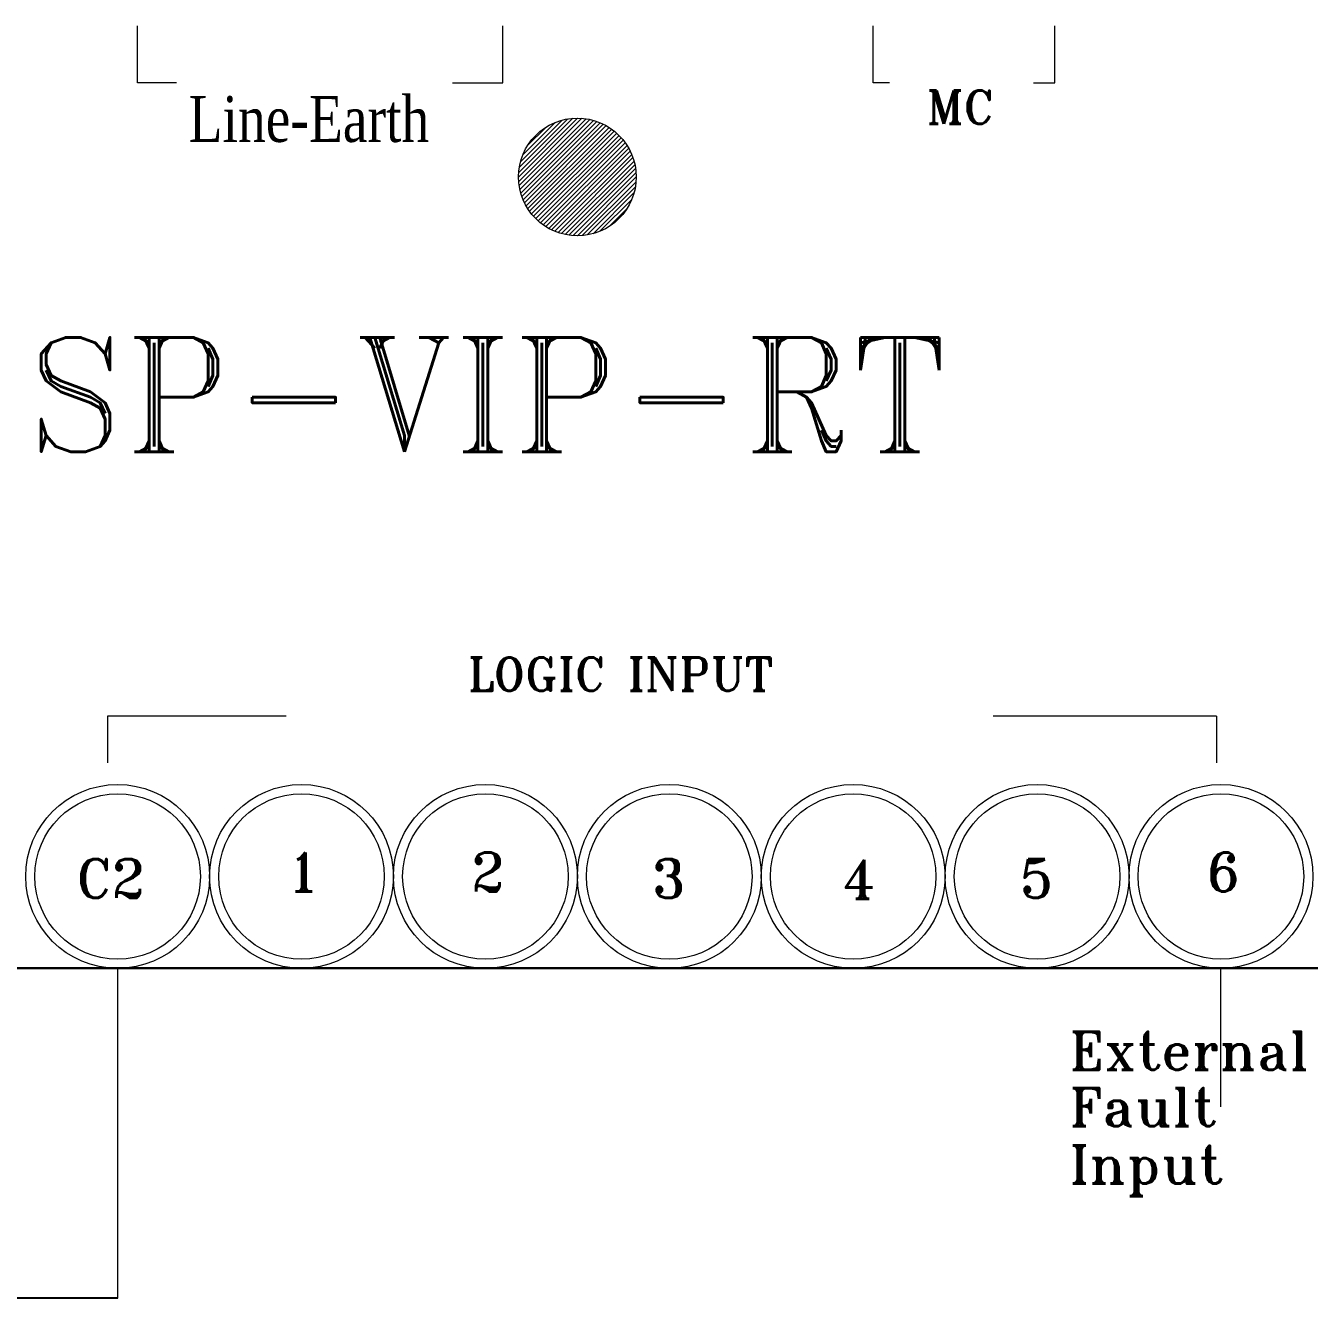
# Model space of a CAD drawing. Header units: millimetres. Extents: x 107 to 2900, y 85 to 3996.
# Drawn here: x 1345.4 to 1453.9, y 2897.8 to 3005.4 of the extents above; entities that cross this region are included whole.
import ezdxf

# ---------------------------------------------------------------- set-up
doc = ezdxf.new("R2010")
doc.units = ezdxf.units.MM
doc.layers.add('70', color=7, linetype='Continuous')
doc.styles.add('SS', font='batang.ttc', dxfattribs={"width": 0.8})
doc.styles.add('STYLE2', font='romant.shx')

msp = doc.modelspace()

# ---------------------------------------------------------------- hatches: boundary and pattern name
at = {"layer": '70', "lineweight": 20}
h = msp.add_hatch(dxfattribs=at)
h.set_pattern_fill('ANSI31', color=3, scale=2.15937, style=0)
h.set_pattern_definition([(45, (-10007.1576, 56336.1284), (-0.1908631764, 0.1908631764), [])])
h.paths.add_polyline_path([(1396.962, 2992.589, 1), (1387.014, 2992.589, 1)])

# ---------------------------------------------------------------- linework, layer by layer
at = {"color": 7, "lineweight": 30}
msp.add_line((1226.755, 2925.717), (1557.222, 2925.717), dxfattribs=at)
msp.add_line((1353.135, 2897.796), (1262.28, 2897.796))
at = {"color": 3, "lineweight": 15}
msp.add_circle((1391.988, 2992.589), 4.974, dxfattribs=at)
at = {"color": 7, "lineweight": 15}
for centre, radius in [((1353.128, 2933.46), 7.772), ((1368.671, 2933.46), 7.772), ((1384.215, 2933.46), 7.772), ((1399.759, 2933.46), 7.772), ((1415.303, 2933.46), 7.772), ((1430.848, 2933.46), 7.772), ((1446.392, 2933.46), 7.772), ((1353.127, 2933.46), 6.995), ((1368.671, 2933.46), 6.994), ((1384.216, 2933.46), 6.995), ((1399.76, 2933.46), 6.994), ((1415.304, 2933.46), 6.993), ((1430.848, 2933.46), 6.995), ((1446.391, 2933.46), 6.994)]:
    msp.add_circle(centre, radius, dxfattribs=at)
at = {"layer": '70', "lineweight": 15}
for p, q in [((1354.806, 3000.556), (1354.806, 3005.377)), ((1385.698, 3000.556), (1385.698, 3005.377)), ((1416.991, 3000.556), (1416.991, 3005.377)), ((1432.339, 3000.556), (1432.339, 3005.377)), ((1358.11, 3000.556), (1354.806, 3000.556)), ((1381.423, 3000.556), (1385.698, 3000.556)), ((1418.368, 3000.556), (1416.991, 3000.556)), ((1430.552, 3000.556), (1432.339, 3000.556)), ((1367.386, 2947), (1352.272, 2947)), ((1352.272, 2947), (1352.272, 2943.054)), ((1446.015, 2947), (1427.143, 2947)), ((1446.015, 2947), (1446.015, 2943.054)), ((1353.135, 2897.796), (1353.134, 2925.688)), ((1446.382, 2913.989), (1446.382, 2925.687)), ((1353.135, 2897.796), (1353.135, 2909.128))]:
    msp.add_line(p, q, dxfattribs=at)

# ---------------------------------------------------------------- texts
at = {"color": 0, "style": 'SS', "width": 0.8}
msp.add_text('Line-Earth', height=3.8869, dxfattribs=at).set_placement((1359.126, 2995.549))
at = {"color": 0, "style": 'STYLE2'}
for s, height, p in [('MC', 2.8141, (1421.51, 2997.079)), ('DSP-VIP-RT', 9.6767, (1336.307, 2969.354)), ('LOGIC INPUT', 2.81408, (1382.745, 2949.156)), ('1', 3.294, (1367.459, 2932.186)), ('2', 3.294, (1383.003, 2932.186)), ('6', 3.294, (1445.193, 2932.186)), ('C2', 3.2937, (1349.646, 2931.638)), ('3', 3.294, (1398.293, 2931.638)), ('4', 3.294, (1414.402, 2931.578)), ('5', 3.294, (1429.388, 2931.638))]:
    msp.add_text(s, height=height, dxfattribs=at).set_placement(p)
at = {"color": 1, "style": 'STYLE2'}
for s, p in [('External', (1433.607, 2917.119)), ('Fault', (1433.607, 2912.361)), ('Input', (1433.607, 2907.496))]:
    msp.add_text(s, height=3.2101, dxfattribs=at).set_placement(p)

doc.saveas('drawing.dxf')
